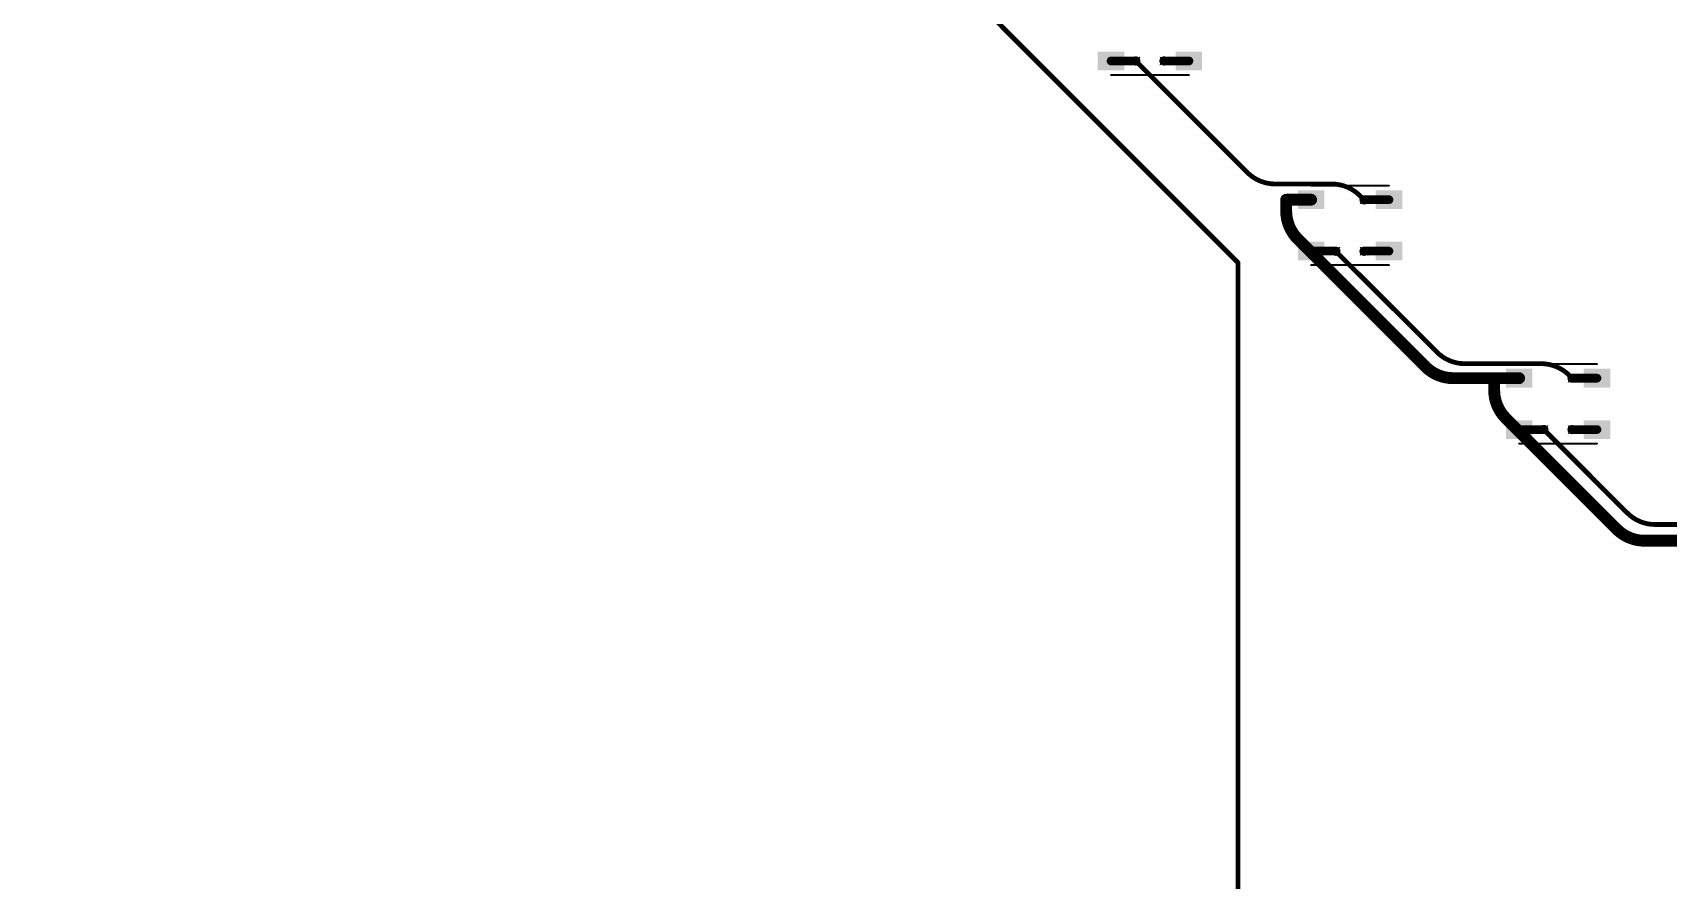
# Model space of a CAD drawing. Header units: inches. Extents: x -11 to 1110, y -7 to 455.
# Drawn here: x 110 to 215.1, y 110.6 to 165 of the extents above; entities that cross this region are included whole.
import ezdxf

# ---------------------------------------------------------------- set-up
doc = ezdxf.new("R2010")
doc.units = ezdxf.units.IN
for name, color, linetype in [('Bottom Layer', 5, 'Continuous'), ('Drill Drawing', 1, 'Continuous'), ('Top Layer', 1, 'Continuous'), ('Top Overlay', 2, 'Continuous'), ('Top Paste', 8, 'Continuous'), ('Top Solder', 216, 'Continuous'), ('Via Holes', 16, 'Continuous')]:
    doc.layers.add(name, color=color, linetype=linetype)

# ---------------------------------------------------------------- blocks, each defined once
blk = doc.blocks.new('WS2812B_B_W_126')
at = {"layer": 'Top Layer'}
for points in [[(-3.25, 2.15), (-1.75, 2.15), (-1.75, 1.15), (-3.25, 1.15)], [(3.25, 1.15), (1.75, 1.15), (1.75, 2.15), (3.25, 2.15)], [(-3.25, -1.15), (-1.75, -1.15), (-1.75, -2.15), (-3.25, -2.15)], [(1.75, -1.15), (3.25, -1.15), (3.25, -2.15), (1.75, -2.15)]]:
    blk.add_hatch(color=1, dxfattribs=at).paths.add_polyline_path(points)
at = {"layer": 'Top Paste'}
for points in [[(-3.25, 2.15), (-1.75, 2.15), (-1.75, 1.15), (-3.25, 1.15)], [(3.25, 1.15), (1.75, 1.15), (1.75, 2.15), (3.25, 2.15)], [(-3.25, -1.15), (-1.75, -1.15), (-1.75, -2.15), (-3.25, -2.15)], [(1.75, -1.15), (3.25, -1.15), (3.25, -2.15), (1.75, -2.15)]]:
    blk.add_hatch(color=8, dxfattribs=at).paths.add_polyline_path(points)
at = {"layer": 'Top Solder'}
for points in [[(-3.35, 2.25), (-1.65, 2.25), (-1.65, 1.05), (-3.35, 1.05)], [(3.35, 1.05), (1.65, 1.05), (1.65, 2.25), (3.35, 2.25)], [(-3.35, -1.05), (-1.65, -1.05), (-1.65, -2.25), (-3.35, -2.25)], [(1.65, -1.05), (3.35, -1.05), (3.35, -2.25), (1.65, -2.25)]]:
    blk.add_hatch(color=216, dxfattribs=at).paths.add_polyline_path(points)
at = {"layer": 'Top Overlay'}
for points in [[(-2.5, 2.55, 0.127, 0.127, 0), (2.5, 2.55, 0.127, 0.127, 0)], [(-3.56, 1.8, 0.254, 0.254, 0), (-3.43, 1.68, 0.254, 0.254, 0)], [(-3.56, 1.55, 0.254, 0.254, 0), (-3.56, 1.8, 0.254, 0.254, 0)], [(-3.56, 1.55, 0.254, 0.254, 0), (-3.43, 1.68, 0.254, 0.254, 0)], [(-2.5, -2.55, 0.127, 0.127, 0), (2.5, -2.55, 0.127, 0.127, 0)]]:
    blk.add_lwpolyline(points, format="xyseb", dxfattribs=at)
for points in [[(-2.53, 2.55, 0.0635, 0.0635, 1), (-2.47, 2.55, 0.0635, 0.0635, 1)], [(2.47, 2.55, 0.0635, 0.0635, 1), (2.53, 2.55, 0.0635, 0.0635, 1)], [(-3.62, 1.8, 0.127, 0.127, 1), (-3.49, 1.8, 0.127, 0.127, 1)], [(-3.62, 1.8, 0.127, 0.127, 1), (-3.49, 1.8, 0.127, 0.127, 1)], [(-3.62, 1.55, 0.127, 0.127, 1), (-3.49, 1.55, 0.127, 0.127, 1)], [(-3.62, 1.55, 0.127, 0.127, 1), (-3.49, 1.55, 0.127, 0.127, 1)], [(-3.49, 1.68, 0.127, 0.127, 1), (-3.37, 1.68, 0.127, 0.127, 1)], [(-3.49, 1.68, 0.127, 0.127, 1), (-3.37, 1.68, 0.127, 0.127, 1)], [(-2.53, -2.55, 0.0635, 0.0635, 1), (-2.47, -2.55, 0.0635, 0.0635, 1)], [(2.47, -2.55, 0.0635, 0.0635, 1), (2.53, -2.55, 0.0635, 0.0635, 1)]]:
    blk.add_lwpolyline(points, format="xyseb", close=True, dxfattribs=at)
blk = doc.blocks.new('WS2812B_B_W_135')
at = {"layer": 'Top Layer'}
for points in [[(-3.25, 2.15), (-1.75, 2.15), (-1.75, 1.15), (-3.25, 1.15)], [(3.25, 1.15), (1.75, 1.15), (1.75, 2.15), (3.25, 2.15)], [(-3.25, -1.15), (-1.75, -1.15), (-1.75, -2.15), (-3.25, -2.15)], [(1.75, -1.15), (3.25, -1.15), (3.25, -2.15), (1.75, -2.15)]]:
    blk.add_hatch(color=1, dxfattribs=at).paths.add_polyline_path(points)
at = {"layer": 'Top Paste'}
for points in [[(-3.25, 2.15), (-1.75, 2.15), (-1.75, 1.15), (-3.25, 1.15)], [(3.25, 1.15), (1.75, 1.15), (1.75, 2.15), (3.25, 2.15)], [(-3.25, -1.15), (-1.75, -1.15), (-1.75, -2.15), (-3.25, -2.15)], [(1.75, -1.15), (3.25, -1.15), (3.25, -2.15), (1.75, -2.15)]]:
    blk.add_hatch(color=8, dxfattribs=at).paths.add_polyline_path(points)
at = {"layer": 'Top Solder'}
for points in [[(-3.35, 2.25), (-1.65, 2.25), (-1.65, 1.05), (-3.35, 1.05)], [(3.35, 1.05), (1.65, 1.05), (1.65, 2.25), (3.35, 2.25)], [(-3.35, -1.05), (-1.65, -1.05), (-1.65, -2.25), (-3.35, -2.25)], [(1.65, -1.05), (3.35, -1.05), (3.35, -2.25), (1.65, -2.25)]]:
    blk.add_hatch(color=216, dxfattribs=at).paths.add_polyline_path(points)
at = {"layer": 'Top Overlay'}
for points in [[(-2.5, 2.55, 0.127, 0.127, 0), (2.5, 2.55, 0.127, 0.127, 0)], [(-3.56, 1.8, 0.254, 0.254, 0), (-3.43, 1.68, 0.254, 0.254, 0)], [(-3.56, 1.55, 0.254, 0.254, 0), (-3.56, 1.8, 0.254, 0.254, 0)], [(-3.56, 1.55, 0.254, 0.254, 0), (-3.43, 1.68, 0.254, 0.254, 0)], [(-2.5, -2.55, 0.127, 0.127, 0), (2.5, -2.55, 0.127, 0.127, 0)]]:
    blk.add_lwpolyline(points, format="xyseb", dxfattribs=at)
for points in [[(-2.53, 2.55, 0.0635, 0.0635, 1), (-2.47, 2.55, 0.0635, 0.0635, 1)], [(2.47, 2.55, 0.0635, 0.0635, 1), (2.53, 2.55, 0.0635, 0.0635, 1)], [(-3.62, 1.8, 0.127, 0.127, 1), (-3.49, 1.8, 0.127, 0.127, 1)], [(-3.62, 1.8, 0.127, 0.127, 1), (-3.49, 1.8, 0.127, 0.127, 1)], [(-3.62, 1.55, 0.127, 0.127, 1), (-3.49, 1.55, 0.127, 0.127, 1)], [(-3.62, 1.55, 0.127, 0.127, 1), (-3.49, 1.55, 0.127, 0.127, 1)], [(-3.49, 1.68, 0.127, 0.127, 1), (-3.37, 1.68, 0.127, 0.127, 1)], [(-3.49, 1.68, 0.127, 0.127, 1), (-3.37, 1.68, 0.127, 0.127, 1)], [(-2.53, -2.55, 0.0635, 0.0635, 1), (-2.47, -2.55, 0.0635, 0.0635, 1)], [(2.47, -2.55, 0.0635, 0.0635, 1), (2.53, -2.55, 0.0635, 0.0635, 1)]]:
    blk.add_lwpolyline(points, format="xyseb", close=True, dxfattribs=at)
blk = doc.blocks.new('WS2812B_B_W_144')
at = {"layer": 'Top Layer'}
for points in [[(-3.25, 2.15), (-1.75, 2.15), (-1.75, 1.15), (-3.25, 1.15)], [(3.25, 1.15), (1.75, 1.15), (1.75, 2.15), (3.25, 2.15)], [(-3.25, -1.15), (-1.75, -1.15), (-1.75, -2.15), (-3.25, -2.15)], [(1.75, -1.15), (3.25, -1.15), (3.25, -2.15), (1.75, -2.15)]]:
    blk.add_hatch(color=1, dxfattribs=at).paths.add_polyline_path(points)
at = {"layer": 'Top Paste'}
for points in [[(-3.25, 2.15), (-1.75, 2.15), (-1.75, 1.15), (-3.25, 1.15)], [(3.25, 1.15), (1.75, 1.15), (1.75, 2.15), (3.25, 2.15)], [(-3.25, -1.15), (-1.75, -1.15), (-1.75, -2.15), (-3.25, -2.15)], [(1.75, -1.15), (3.25, -1.15), (3.25, -2.15), (1.75, -2.15)]]:
    blk.add_hatch(color=8, dxfattribs=at).paths.add_polyline_path(points)
at = {"layer": 'Top Solder'}
for points in [[(-3.35, 2.25), (-1.65, 2.25), (-1.65, 1.05), (-3.35, 1.05)], [(3.35, 1.05), (1.65, 1.05), (1.65, 2.25), (3.35, 2.25)], [(-3.35, -1.05), (-1.65, -1.05), (-1.65, -2.25), (-3.35, -2.25)], [(1.65, -1.05), (3.35, -1.05), (3.35, -2.25), (1.65, -2.25)]]:
    blk.add_hatch(color=216, dxfattribs=at).paths.add_polyline_path(points)
at = {"layer": 'Top Overlay'}
for points in [[(-2.5, 2.55, 0.127, 0.127, 0), (2.5, 2.55, 0.127, 0.127, 0)], [(-3.56, 1.8, 0.254, 0.254, 0), (-3.43, 1.68, 0.254, 0.254, 0)], [(-3.56, 1.55, 0.254, 0.254, 0), (-3.56, 1.8, 0.254, 0.254, 0)], [(-3.56, 1.55, 0.254, 0.254, 0), (-3.43, 1.68, 0.254, 0.254, 0)], [(-2.5, -2.55, 0.127, 0.127, 0), (2.5, -2.55, 0.127, 0.127, 0)]]:
    blk.add_lwpolyline(points, format="xyseb", dxfattribs=at)
for points in [[(-2.53, 2.55, 0.0635, 0.0635, 1), (-2.47, 2.55, 0.0635, 0.0635, 1)], [(2.47, 2.55, 0.0635, 0.0635, 1), (2.53, 2.55, 0.0635, 0.0635, 1)], [(-3.62, 1.8, 0.127, 0.127, 1), (-3.49, 1.8, 0.127, 0.127, 1)], [(-3.62, 1.8, 0.127, 0.127, 1), (-3.49, 1.8, 0.127, 0.127, 1)], [(-3.62, 1.55, 0.127, 0.127, 1), (-3.49, 1.55, 0.127, 0.127, 1)], [(-3.62, 1.55, 0.127, 0.127, 1), (-3.49, 1.55, 0.127, 0.127, 1)], [(-3.49, 1.68, 0.127, 0.127, 1), (-3.37, 1.68, 0.127, 0.127, 1)], [(-3.49, 1.68, 0.127, 0.127, 1), (-3.37, 1.68, 0.127, 0.127, 1)], [(-2.53, -2.55, 0.0635, 0.0635, 1), (-2.47, -2.55, 0.0635, 0.0635, 1)], [(2.47, -2.55, 0.0635, 0.0635, 1), (2.53, -2.55, 0.0635, 0.0635, 1)]]:
    blk.add_lwpolyline(points, format="xyseb", close=True, dxfattribs=at)

msp = doc.modelspace()

# ---------------------------------------------------------------- hatches: boundary and pattern name
at = {"layer": 'Bottom Layer'}
h = msp.add_hatch(color=5, dxfattribs=at)
edge = h.paths.add_edge_path()
edge.add_arc((180.86, 163.2), 0.3, 0, 360)
h = msp.add_hatch(color=5, dxfattribs=at)
edge = h.paths.add_edge_path()
edge.add_arc((182.67, 163.2), 0.3, 0, 360)
h = msp.add_hatch(color=5, dxfattribs=at)
edge = h.paths.add_edge_path()
edge.add_arc((190.52, 154.28), 0.3, 0, 360)
h = msp.add_hatch(color=5, dxfattribs=at)
edge = h.paths.add_edge_path()
edge.add_arc((195.52, 154.28), 0.3, 0, 360)
h = msp.add_hatch(color=5, dxfattribs=at)
edge = h.paths.add_edge_path()
edge.add_arc((193.71, 150.98), 0.3, 0, 360)
h = msp.add_hatch(color=5, dxfattribs=at)
edge = h.paths.add_edge_path()
edge.add_arc((195.52, 150.98), 0.3, 0, 360)
h = msp.add_hatch(color=5, dxfattribs=at)
edge = h.paths.add_edge_path()
edge.add_arc((203.88, 142.83), 0.3, 0, 360)
h = msp.add_hatch(color=5, dxfattribs=at)
edge = h.paths.add_edge_path()
edge.add_arc((208.88, 142.83), 0.3, 0, 360)
h = msp.add_hatch(color=5, dxfattribs=at)
edge = h.paths.add_edge_path()
edge.add_arc((207.07, 139.53), 0.3, 0, 360)
h = msp.add_hatch(color=5, dxfattribs=at)
edge = h.paths.add_edge_path()
edge.add_arc((208.88, 139.53), 0.3, 0, 360)
at = {"layer": 'Top Layer'}
h = msp.add_hatch(color=1, dxfattribs=at)
edge = h.paths.add_edge_path()
edge.add_arc((180.86, 163.2), 0.3, 0, 360)
h = msp.add_hatch(color=1, dxfattribs=at)
edge = h.paths.add_edge_path()
edge.add_arc((182.67, 163.2), 0.3, 0, 360)
h = msp.add_hatch(color=1, dxfattribs=at)
edge = h.paths.add_edge_path()
edge.add_arc((190.52, 154.28), 0.3, 0, 360)
h = msp.add_hatch(color=1, dxfattribs=at)
edge = h.paths.add_edge_path()
edge.add_arc((195.52, 154.28), 0.3, 0, 360)
h = msp.add_hatch(color=1, dxfattribs=at)
edge = h.paths.add_edge_path()
edge.add_arc((193.71, 150.98), 0.3, 0, 360)
h = msp.add_hatch(color=1, dxfattribs=at)
edge = h.paths.add_edge_path()
edge.add_arc((195.52, 150.98), 0.3, 0, 360)
h = msp.add_hatch(color=1, dxfattribs=at)
edge = h.paths.add_edge_path()
edge.add_arc((203.88, 142.83), 0.3, 0, 360)
h = msp.add_hatch(color=1, dxfattribs=at)
edge = h.paths.add_edge_path()
edge.add_arc((208.88, 142.83), 0.3, 0, 360)
h = msp.add_hatch(color=1, dxfattribs=at)
edge = h.paths.add_edge_path()
edge.add_arc((207.07, 139.53), 0.3, 0, 360)
h = msp.add_hatch(color=1, dxfattribs=at)
edge = h.paths.add_edge_path()
edge.add_arc((208.88, 139.53), 0.3, 0, 360)
at = {"layer": 'Via Holes'}
h = msp.add_hatch(color=7, dxfattribs=at)
edge = h.paths.add_edge_path()
edge.add_arc((180.86, 163.2), 0.15, 0, 360)
h = msp.add_hatch(color=7, dxfattribs=at)
edge = h.paths.add_edge_path()
edge.add_arc((182.67, 163.2), 0.15, 0, 360)
h = msp.add_hatch(color=7, dxfattribs=at)
edge = h.paths.add_edge_path()
edge.add_arc((190.52, 154.28), 0.15, 0, 360)
h = msp.add_hatch(color=7, dxfattribs=at)
edge = h.paths.add_edge_path()
edge.add_arc((195.52, 154.28), 0.15, 0, 360)
h = msp.add_hatch(color=7, dxfattribs=at)
edge = h.paths.add_edge_path()
edge.add_arc((193.71, 150.98), 0.15, 0, 360)
h = msp.add_hatch(color=7, dxfattribs=at)
edge = h.paths.add_edge_path()
edge.add_arc((195.52, 150.98), 0.15, 0, 360)
h = msp.add_hatch(color=7, dxfattribs=at)
edge = h.paths.add_edge_path()
edge.add_arc((203.88, 142.83), 0.15, 0, 360)
h = msp.add_hatch(color=7, dxfattribs=at)
edge = h.paths.add_edge_path()
edge.add_arc((208.88, 142.83), 0.15, 0, 360)
h = msp.add_hatch(color=7, dxfattribs=at)
edge = h.paths.add_edge_path()
edge.add_arc((207.07, 139.53), 0.15, 0, 360)
h = msp.add_hatch(color=7, dxfattribs=at)
edge = h.paths.add_edge_path()
edge.add_arc((208.88, 139.53), 0.15, 0, 360)

# ---------------------------------------------------------------- linework, layer by layer
at = {"layer": 'Bottom Layer'}
for points in [[(110.16, 227.51, 0.305, 0.305, 0), (187.43, 150.24, 0.305, 0.305, 0)], [(180.86, 163.2, 0.305, 0.305, 0), (188.02, 156.04, 0.305, 0.305, 0)], [(189.82, 155.3, 0.305, 0.305, -0.198912), (188.02, 156.04, 0.305, 0.305, 0)], [(189.82, 155.3, 0.305, 0.305, 0), (193.46, 155.3, 0.305, 0.305, 0)], [(190.52, 153.56, 0.762, 0.762, 0), (190.52, 154.28, 0.762, 0.762, 0)], [(193.46, 155.3, 0.305, 0.305, -0.198912), (195.25, 154.55, 0.305, 0.305, 0)], [(195.25, 154.55, 0.305, 0.305, 0), (195.52, 154.28, 0.305, 0.305, 0)], [(191.27, 151.76, 0.762, 0.762, -0.198912), (190.52, 153.56, 0.762, 0.762, 0)], [(191.27, 151.76, 0.762, 0.762, 0), (199.46, 143.57, 0.762, 0.762, 0)], [(187.43, 50.57, 0.305, 0.305, 0), (187.43, 150.24, 0.305, 0.305, 0)], [(193.71, 150.98, 0.305, 0.305, 0), (200.19, 144.51, 0.305, 0.305, 0)], [(201.25, 142.83, 0.762, 0.762, -0.198912), (199.46, 143.57, 0.762, 0.762, 0)], [(201.98, 143.76, 0.305, 0.305, -0.198912), (200.19, 144.51, 0.305, 0.305, 0)], [(201.25, 142.83, 0.762, 0.762, 0), (203.88, 142.83, 0.762, 0.762, 0)], [(201.98, 143.76, 0.305, 0.305, 0), (206.89, 143.76, 0.305, 0.305, 0)], [(203.88, 142.05, 0.762, 0.762, 0), (203.88, 142.83, 0.762, 0.762, 0)], [(206.89, 143.76, 0.305, 0.305, -0.198912), (208.69, 143.02, 0.305, 0.305, 0)], [(208.69, 143.02, 0.305, 0.305, 0), (208.88, 142.83, 0.305, 0.305, 0)], [(204.63, 140.25, 0.762, 0.762, -0.198912), (203.88, 142.05, 0.762, 0.762, 0)], [(204.63, 140.25, 0.762, 0.762, 0), (211.75, 133.13, 0.762, 0.762, 0)], [(207.07, 139.53, 0.305, 0.305, 0), (212.43, 134.17, 0.305, 0.305, 0)], [(213.55, 132.39, 0.762, 0.762, -0.198912), (211.75, 133.13, 0.762, 0.762, 0)], [(214.23, 133.43, 0.305, 0.305, -0.198912), (212.43, 134.17, 0.305, 0.305, 0)], [(214.23, 133.43, 0.305, 0.305, 0), (220.96, 133.43, 0.305, 0.305, 0)], [(213.55, 132.39, 0.762, 0.762, 0), (218.06, 132.39, 0.762, 0.762, 0)]]:
    msp.add_lwpolyline(points, format="xyseb", dxfattribs=at)
for points in [[(180.78, 163.2, 0.152, 0.152, 1), (180.94, 163.2, 0.152, 0.152, 1)], [(187.94, 156.04, 0.152, 0.152, 1), (188.1, 156.04, 0.152, 0.152, 1)], [(187.94, 156.04, 0.152, 0.152, 1), (188.1, 156.04, 0.152, 0.152, 1)], [(189.74, 155.3, 0.152, 0.152, 1), (189.89, 155.3, 0.152, 0.152, 1)], [(189.74, 155.3, 0.152, 0.152, 1), (189.89, 155.3, 0.152, 0.152, 1)], [(190.33, 154.28, 0.381, 0.381, 1), (190.71, 154.28, 0.381, 0.381, 1)], [(193.38, 155.3, 0.152, 0.152, 1), (193.53, 155.3, 0.152, 0.152, 1)], [(193.38, 155.3, 0.152, 0.152, 1), (193.53, 155.3, 0.152, 0.152, 1)], [(195.18, 154.55, 0.152, 0.152, 1), (195.33, 154.55, 0.152, 0.152, 1)], [(195.18, 154.55, 0.152, 0.152, 1), (195.33, 154.55, 0.152, 0.152, 1)], [(195.45, 154.28, 0.152, 0.152, 1), (195.6, 154.28, 0.152, 0.152, 1)], [(190.33, 153.56, 0.381, 0.381, 1), (190.71, 153.56, 0.381, 0.381, 1)], [(190.33, 153.56, 0.381, 0.381, 1), (190.71, 153.56, 0.381, 0.381, 1)], [(191.08, 151.76, 0.381, 0.381, 1), (191.46, 151.76, 0.381, 0.381, 1)], [(191.08, 151.76, 0.381, 0.381, 1), (191.46, 151.76, 0.381, 0.381, 1)], [(187.35, 150.24, 0.152, 0.152, 1), (187.5, 150.24, 0.152, 0.152, 1)], [(187.35, 150.24, 0.152, 0.152, 1), (187.5, 150.24, 0.152, 0.152, 1)], [(193.64, 150.98, 0.152, 0.152, 1), (193.79, 150.98, 0.152, 0.152, 1)], [(199.27, 143.57, 0.381, 0.381, 1), (199.65, 143.57, 0.381, 0.381, 1)], [(199.27, 143.57, 0.381, 0.381, 1), (199.65, 143.57, 0.381, 0.381, 1)], [(200.11, 144.51, 0.152, 0.152, 1), (200.26, 144.51, 0.152, 0.152, 1)], [(200.11, 144.51, 0.152, 0.152, 1), (200.26, 144.51, 0.152, 0.152, 1)], [(201.06, 142.83, 0.381, 0.381, 1), (201.44, 142.83, 0.381, 0.381, 1)], [(201.06, 142.83, 0.381, 0.381, 1), (201.44, 142.83, 0.381, 0.381, 1)], [(201.91, 143.76, 0.152, 0.152, 1), (202.06, 143.76, 0.152, 0.152, 1)], [(201.91, 143.76, 0.152, 0.152, 1), (202.06, 143.76, 0.152, 0.152, 1)], [(203.69, 142.83, 0.381, 0.381, 1), (204.07, 142.83, 0.381, 0.381, 1)], [(203.69, 142.83, 0.381, 0.381, 1), (204.07, 142.83, 0.381, 0.381, 1)], [(206.82, 143.76, 0.152, 0.152, 1), (206.97, 143.76, 0.152, 0.152, 1)], [(206.82, 143.76, 0.152, 0.152, 1), (206.97, 143.76, 0.152, 0.152, 1)], [(208.61, 143.02, 0.152, 0.152, 1), (208.77, 143.02, 0.152, 0.152, 1)], [(208.61, 143.02, 0.152, 0.152, 1), (208.77, 143.02, 0.152, 0.152, 1)], [(208.81, 142.83, 0.152, 0.152, 1), (208.96, 142.83, 0.152, 0.152, 1)], [(203.69, 142.05, 0.381, 0.381, 1), (204.07, 142.05, 0.381, 0.381, 1)], [(203.69, 142.05, 0.381, 0.381, 1), (204.07, 142.05, 0.381, 0.381, 1)], [(204.44, 140.25, 0.381, 0.381, 1), (204.82, 140.25, 0.381, 0.381, 1)], [(204.44, 140.25, 0.381, 0.381, 1), (204.82, 140.25, 0.381, 0.381, 1)], [(207, 139.53, 0.152, 0.152, 1), (207.15, 139.53, 0.152, 0.152, 1)], [(211.56, 133.13, 0.381, 0.381, 1), (211.94, 133.13, 0.381, 0.381, 1)], [(211.56, 133.13, 0.381, 0.381, 1), (211.94, 133.13, 0.381, 0.381, 1)], [(212.35, 134.17, 0.152, 0.152, 1), (212.51, 134.17, 0.152, 0.152, 1)], [(212.35, 134.17, 0.152, 0.152, 1), (212.51, 134.17, 0.152, 0.152, 1)], [(214.15, 133.43, 0.152, 0.152, 1), (214.3, 133.43, 0.152, 0.152, 1)], [(214.15, 133.43, 0.152, 0.152, 1), (214.3, 133.43, 0.152, 0.152, 1)], [(213.36, 132.39, 0.381, 0.381, 1), (213.74, 132.39, 0.381, 0.381, 1)], [(213.36, 132.39, 0.381, 0.381, 1), (213.74, 132.39, 0.381, 0.381, 1)]]:
    msp.add_lwpolyline(points, format="xyseb", close=True, dxfattribs=at)
at = {"layer": 'Drill Drawing'}
for points in [[(180.61, 163.45, 0.0508, 0.0508, 0), (180.86, 163.33, 0.0508, 0.0508, 0)], [(180.61, 163.45, 0.0508, 0.0508, 0), (180.73, 163.2, 0.0508, 0.0508, 0)], [(180.61, 162.95, 0.0508, 0.0508, 0), (180.73, 163.2, 0.0508, 0.0508, 0)], [(180.61, 162.95, 0.0508, 0.0508, 0), (180.86, 163.07, 0.0508, 0.0508, 0)], [(180.86, 163.33, 0.0508, 0.0508, 0), (181.12, 163.45, 0.0508, 0.0508, 0)], [(180.86, 163.07, 0.0508, 0.0508, 0), (181.12, 162.95, 0.0508, 0.0508, 0)], [(180.99, 163.2, 0.0508, 0.0508, 0), (181.12, 163.45, 0.0508, 0.0508, 0)], [(180.99, 163.2, 0.0508, 0.0508, 0), (181.12, 162.95, 0.0508, 0.0508, 0)], [(182.42, 163.45, 0.0508, 0.0508, 0), (182.67, 163.33, 0.0508, 0.0508, 0)], [(182.42, 163.45, 0.0508, 0.0508, 0), (182.54, 163.2, 0.0508, 0.0508, 0)], [(182.42, 162.95, 0.0508, 0.0508, 0), (182.54, 163.2, 0.0508, 0.0508, 0)], [(182.42, 162.95, 0.0508, 0.0508, 0), (182.67, 163.07, 0.0508, 0.0508, 0)], [(182.67, 163.33, 0.0508, 0.0508, 0), (182.92, 163.45, 0.0508, 0.0508, 0)], [(182.67, 163.07, 0.0508, 0.0508, 0), (182.92, 162.95, 0.0508, 0.0508, 0)], [(182.8, 163.2, 0.0508, 0.0508, 0), (182.92, 163.45, 0.0508, 0.0508, 0)], [(182.8, 163.2, 0.0508, 0.0508, 0), (182.92, 162.95, 0.0508, 0.0508, 0)], [(190.27, 154.54, 0.0508, 0.0508, 0), (190.52, 154.41, 0.0508, 0.0508, 0)], [(190.27, 154.54, 0.0508, 0.0508, 0), (190.4, 154.28, 0.0508, 0.0508, 0)], [(190.52, 154.41, 0.0508, 0.0508, 0), (190.78, 154.54, 0.0508, 0.0508, 0)], [(190.65, 154.28, 0.0508, 0.0508, 0), (190.78, 154.54, 0.0508, 0.0508, 0)], [(195.27, 154.54, 0.0508, 0.0508, 0), (195.52, 154.41, 0.0508, 0.0508, 0)], [(195.27, 154.54, 0.0508, 0.0508, 0), (195.4, 154.28, 0.0508, 0.0508, 0)], [(195.52, 154.41, 0.0508, 0.0508, 0), (195.78, 154.54, 0.0508, 0.0508, 0)], [(195.65, 154.28, 0.0508, 0.0508, 0), (195.78, 154.54, 0.0508, 0.0508, 0)], [(190.27, 154.03, 0.0508, 0.0508, 0), (190.4, 154.28, 0.0508, 0.0508, 0)], [(190.27, 154.03, 0.0508, 0.0508, 0), (190.52, 154.15, 0.0508, 0.0508, 0)], [(190.52, 154.15, 0.0508, 0.0508, 0), (190.78, 154.03, 0.0508, 0.0508, 0)], [(190.65, 154.28, 0.0508, 0.0508, 0), (190.78, 154.03, 0.0508, 0.0508, 0)], [(195.27, 154.03, 0.0508, 0.0508, 0), (195.4, 154.28, 0.0508, 0.0508, 0)], [(195.27, 154.03, 0.0508, 0.0508, 0), (195.52, 154.15, 0.0508, 0.0508, 0)], [(195.52, 154.15, 0.0508, 0.0508, 0), (195.78, 154.03, 0.0508, 0.0508, 0)], [(195.65, 154.28, 0.0508, 0.0508, 0), (195.78, 154.03, 0.0508, 0.0508, 0)], [(193.46, 151.24, 0.0508, 0.0508, 0), (193.71, 151.11, 0.0508, 0.0508, 0)], [(193.46, 151.24, 0.0508, 0.0508, 0), (193.59, 150.98, 0.0508, 0.0508, 0)], [(193.46, 150.73, 0.0508, 0.0508, 0), (193.59, 150.98, 0.0508, 0.0508, 0)], [(193.46, 150.73, 0.0508, 0.0508, 0), (193.71, 150.85, 0.0508, 0.0508, 0)], [(193.71, 151.11, 0.0508, 0.0508, 0), (193.97, 151.24, 0.0508, 0.0508, 0)], [(193.71, 150.85, 0.0508, 0.0508, 0), (193.97, 150.73, 0.0508, 0.0508, 0)], [(193.84, 150.98, 0.0508, 0.0508, 0), (193.97, 151.24, 0.0508, 0.0508, 0)], [(193.84, 150.98, 0.0508, 0.0508, 0), (193.97, 150.73, 0.0508, 0.0508, 0)], [(195.27, 151.24, 0.0508, 0.0508, 0), (195.52, 151.11, 0.0508, 0.0508, 0)], [(195.27, 151.24, 0.0508, 0.0508, 0), (195.4, 150.98, 0.0508, 0.0508, 0)], [(195.27, 150.73, 0.0508, 0.0508, 0), (195.4, 150.98, 0.0508, 0.0508, 0)], [(195.27, 150.73, 0.0508, 0.0508, 0), (195.52, 150.85, 0.0508, 0.0508, 0)], [(195.52, 151.11, 0.0508, 0.0508, 0), (195.78, 151.24, 0.0508, 0.0508, 0)], [(195.52, 150.85, 0.0508, 0.0508, 0), (195.78, 150.73, 0.0508, 0.0508, 0)], [(195.65, 150.98, 0.0508, 0.0508, 0), (195.78, 151.24, 0.0508, 0.0508, 0)], [(195.65, 150.98, 0.0508, 0.0508, 0), (195.78, 150.73, 0.0508, 0.0508, 0)], [(203.63, 143.08, 0.0508, 0.0508, 0), (203.88, 142.95, 0.0508, 0.0508, 0)], [(203.63, 143.08, 0.0508, 0.0508, 0), (203.76, 142.83, 0.0508, 0.0508, 0)], [(203.88, 142.95, 0.0508, 0.0508, 0), (204.14, 143.08, 0.0508, 0.0508, 0)], [(204.01, 142.83, 0.0508, 0.0508, 0), (204.14, 143.08, 0.0508, 0.0508, 0)], [(208.63, 143.08, 0.0508, 0.0508, 0), (208.88, 142.95, 0.0508, 0.0508, 0)], [(208.63, 143.08, 0.0508, 0.0508, 0), (208.76, 142.83, 0.0508, 0.0508, 0)], [(208.88, 142.95, 0.0508, 0.0508, 0), (209.14, 143.08, 0.0508, 0.0508, 0)], [(209.01, 142.83, 0.0508, 0.0508, 0), (209.14, 143.08, 0.0508, 0.0508, 0)], [(203.63, 142.57, 0.0508, 0.0508, 0), (203.76, 142.83, 0.0508, 0.0508, 0)], [(203.63, 142.57, 0.0508, 0.0508, 0), (203.88, 142.7, 0.0508, 0.0508, 0)], [(203.88, 142.7, 0.0508, 0.0508, 0), (204.14, 142.57, 0.0508, 0.0508, 0)], [(204.01, 142.83, 0.0508, 0.0508, 0), (204.14, 142.57, 0.0508, 0.0508, 0)], [(208.63, 142.57, 0.0508, 0.0508, 0), (208.76, 142.83, 0.0508, 0.0508, 0)], [(208.63, 142.57, 0.0508, 0.0508, 0), (208.88, 142.7, 0.0508, 0.0508, 0)], [(208.88, 142.7, 0.0508, 0.0508, 0), (209.14, 142.57, 0.0508, 0.0508, 0)], [(209.01, 142.83, 0.0508, 0.0508, 0), (209.14, 142.57, 0.0508, 0.0508, 0)], [(206.82, 139.78, 0.0508, 0.0508, 0), (207.07, 139.65, 0.0508, 0.0508, 0)], [(206.82, 139.78, 0.0508, 0.0508, 0), (206.95, 139.53, 0.0508, 0.0508, 0)], [(207.07, 139.65, 0.0508, 0.0508, 0), (207.33, 139.78, 0.0508, 0.0508, 0)], [(207.2, 139.53, 0.0508, 0.0508, 0), (207.33, 139.78, 0.0508, 0.0508, 0)], [(208.63, 139.78, 0.0508, 0.0508, 0), (208.88, 139.65, 0.0508, 0.0508, 0)], [(208.63, 139.78, 0.0508, 0.0508, 0), (208.76, 139.53, 0.0508, 0.0508, 0)], [(208.88, 139.65, 0.0508, 0.0508, 0), (209.14, 139.78, 0.0508, 0.0508, 0)], [(209.01, 139.53, 0.0508, 0.0508, 0), (209.14, 139.78, 0.0508, 0.0508, 0)], [(206.82, 139.27, 0.0508, 0.0508, 0), (206.95, 139.53, 0.0508, 0.0508, 0)], [(206.82, 139.27, 0.0508, 0.0508, 0), (207.07, 139.4, 0.0508, 0.0508, 0)], [(207.07, 139.4, 0.0508, 0.0508, 0), (207.33, 139.27, 0.0508, 0.0508, 0)], [(207.2, 139.53, 0.0508, 0.0508, 0), (207.33, 139.27, 0.0508, 0.0508, 0)], [(208.63, 139.27, 0.0508, 0.0508, 0), (208.76, 139.53, 0.0508, 0.0508, 0)], [(208.63, 139.27, 0.0508, 0.0508, 0), (208.88, 139.4, 0.0508, 0.0508, 0)], [(208.88, 139.4, 0.0508, 0.0508, 0), (209.14, 139.27, 0.0508, 0.0508, 0)], [(209.01, 139.53, 0.0508, 0.0508, 0), (209.14, 139.27, 0.0508, 0.0508, 0)]]:
    msp.add_lwpolyline(points, format="xyseb", dxfattribs=at)
for points in [[(180.59, 163.45, 0.0254, 0.0254, 1), (180.62, 163.45, 0.0254, 0.0254, 1)], [(180.59, 163.45, 0.0254, 0.0254, 1), (180.62, 163.45, 0.0254, 0.0254, 1)], [(180.59, 162.95, 0.0254, 0.0254, 1), (180.62, 162.95, 0.0254, 0.0254, 1)], [(180.59, 162.95, 0.0254, 0.0254, 1), (180.62, 162.95, 0.0254, 0.0254, 1)], [(180.72, 163.2, 0.0254, 0.0254, 1), (180.75, 163.2, 0.0254, 0.0254, 1)], [(180.72, 163.2, 0.0254, 0.0254, 1), (180.75, 163.2, 0.0254, 0.0254, 1)], [(180.85, 163.33, 0.0254, 0.0254, 1), (180.87, 163.33, 0.0254, 0.0254, 1)], [(180.85, 163.33, 0.0254, 0.0254, 1), (180.87, 163.33, 0.0254, 0.0254, 1)], [(180.85, 163.07, 0.0254, 0.0254, 1), (180.87, 163.07, 0.0254, 0.0254, 1)], [(180.85, 163.07, 0.0254, 0.0254, 1), (180.87, 163.07, 0.0254, 0.0254, 1)], [(180.98, 163.2, 0.0254, 0.0254, 1), (181, 163.2, 0.0254, 0.0254, 1)], [(180.98, 163.2, 0.0254, 0.0254, 1), (181, 163.2, 0.0254, 0.0254, 1)], [(181.1, 163.45, 0.0254, 0.0254, 1), (181.13, 163.45, 0.0254, 0.0254, 1)], [(181.1, 163.45, 0.0254, 0.0254, 1), (181.13, 163.45, 0.0254, 0.0254, 1)], [(181.1, 162.95, 0.0254, 0.0254, 1), (181.13, 162.95, 0.0254, 0.0254, 1)], [(181.1, 162.95, 0.0254, 0.0254, 1), (181.13, 162.95, 0.0254, 0.0254, 1)], [(182.4, 163.45, 0.0254, 0.0254, 1), (182.43, 163.45, 0.0254, 0.0254, 1)], [(182.4, 163.45, 0.0254, 0.0254, 1), (182.43, 163.45, 0.0254, 0.0254, 1)], [(182.4, 162.95, 0.0254, 0.0254, 1), (182.43, 162.95, 0.0254, 0.0254, 1)], [(182.4, 162.95, 0.0254, 0.0254, 1), (182.43, 162.95, 0.0254, 0.0254, 1)], [(182.53, 163.2, 0.0254, 0.0254, 1), (182.56, 163.2, 0.0254, 0.0254, 1)], [(182.53, 163.2, 0.0254, 0.0254, 1), (182.56, 163.2, 0.0254, 0.0254, 1)], [(182.66, 163.33, 0.0254, 0.0254, 1), (182.68, 163.33, 0.0254, 0.0254, 1)], [(182.66, 163.33, 0.0254, 0.0254, 1), (182.68, 163.33, 0.0254, 0.0254, 1)], [(182.66, 163.07, 0.0254, 0.0254, 1), (182.68, 163.07, 0.0254, 0.0254, 1)], [(182.66, 163.07, 0.0254, 0.0254, 1), (182.68, 163.07, 0.0254, 0.0254, 1)], [(182.78, 163.2, 0.0254, 0.0254, 1), (182.81, 163.2, 0.0254, 0.0254, 1)], [(182.78, 163.2, 0.0254, 0.0254, 1), (182.81, 163.2, 0.0254, 0.0254, 1)], [(182.91, 163.45, 0.0254, 0.0254, 1), (182.94, 163.45, 0.0254, 0.0254, 1)], [(182.91, 163.45, 0.0254, 0.0254, 1), (182.94, 163.45, 0.0254, 0.0254, 1)], [(182.91, 162.95, 0.0254, 0.0254, 1), (182.94, 162.95, 0.0254, 0.0254, 1)], [(182.91, 162.95, 0.0254, 0.0254, 1), (182.94, 162.95, 0.0254, 0.0254, 1)], [(190.26, 154.54, 0.0254, 0.0254, 1), (190.28, 154.54, 0.0254, 0.0254, 1)], [(190.26, 154.54, 0.0254, 0.0254, 1), (190.28, 154.54, 0.0254, 0.0254, 1)], [(190.51, 154.41, 0.0254, 0.0254, 1), (190.53, 154.41, 0.0254, 0.0254, 1)], [(190.51, 154.41, 0.0254, 0.0254, 1), (190.53, 154.41, 0.0254, 0.0254, 1)], [(190.76, 154.54, 0.0254, 0.0254, 1), (190.79, 154.54, 0.0254, 0.0254, 1)], [(190.76, 154.54, 0.0254, 0.0254, 1), (190.79, 154.54, 0.0254, 0.0254, 1)], [(195.26, 154.54, 0.0254, 0.0254, 1), (195.28, 154.54, 0.0254, 0.0254, 1)], [(195.26, 154.54, 0.0254, 0.0254, 1), (195.28, 154.54, 0.0254, 0.0254, 1)], [(195.51, 154.41, 0.0254, 0.0254, 1), (195.53, 154.41, 0.0254, 0.0254, 1)], [(195.51, 154.41, 0.0254, 0.0254, 1), (195.53, 154.41, 0.0254, 0.0254, 1)], [(195.76, 154.54, 0.0254, 0.0254, 1), (195.79, 154.54, 0.0254, 0.0254, 1)], [(195.76, 154.54, 0.0254, 0.0254, 1), (195.79, 154.54, 0.0254, 0.0254, 1)], [(190.26, 154.03, 0.0254, 0.0254, 1), (190.28, 154.03, 0.0254, 0.0254, 1)], [(190.26, 154.03, 0.0254, 0.0254, 1), (190.28, 154.03, 0.0254, 0.0254, 1)], [(190.38, 154.28, 0.0254, 0.0254, 1), (190.41, 154.28, 0.0254, 0.0254, 1)], [(190.38, 154.28, 0.0254, 0.0254, 1), (190.41, 154.28, 0.0254, 0.0254, 1)], [(190.51, 154.15, 0.0254, 0.0254, 1), (190.53, 154.15, 0.0254, 0.0254, 1)], [(190.51, 154.15, 0.0254, 0.0254, 1), (190.53, 154.15, 0.0254, 0.0254, 1)], [(190.64, 154.28, 0.0254, 0.0254, 1), (190.66, 154.28, 0.0254, 0.0254, 1)], [(190.64, 154.28, 0.0254, 0.0254, 1), (190.66, 154.28, 0.0254, 0.0254, 1)], [(190.76, 154.03, 0.0254, 0.0254, 1), (190.79, 154.03, 0.0254, 0.0254, 1)], [(190.76, 154.03, 0.0254, 0.0254, 1), (190.79, 154.03, 0.0254, 0.0254, 1)], [(195.26, 154.03, 0.0254, 0.0254, 1), (195.28, 154.03, 0.0254, 0.0254, 1)], [(195.26, 154.03, 0.0254, 0.0254, 1), (195.28, 154.03, 0.0254, 0.0254, 1)], [(195.38, 154.28, 0.0254, 0.0254, 1), (195.41, 154.28, 0.0254, 0.0254, 1)], [(195.38, 154.28, 0.0254, 0.0254, 1), (195.41, 154.28, 0.0254, 0.0254, 1)], [(195.51, 154.15, 0.0254, 0.0254, 1), (195.53, 154.15, 0.0254, 0.0254, 1)], [(195.51, 154.15, 0.0254, 0.0254, 1), (195.53, 154.15, 0.0254, 0.0254, 1)], [(195.64, 154.28, 0.0254, 0.0254, 1), (195.66, 154.28, 0.0254, 0.0254, 1)], [(195.64, 154.28, 0.0254, 0.0254, 1), (195.66, 154.28, 0.0254, 0.0254, 1)], [(195.76, 154.03, 0.0254, 0.0254, 1), (195.79, 154.03, 0.0254, 0.0254, 1)], [(195.76, 154.03, 0.0254, 0.0254, 1), (195.79, 154.03, 0.0254, 0.0254, 1)], [(193.45, 151.24, 0.0254, 0.0254, 1), (193.47, 151.24, 0.0254, 0.0254, 1)], [(193.45, 151.24, 0.0254, 0.0254, 1), (193.47, 151.24, 0.0254, 0.0254, 1)], [(193.45, 150.73, 0.0254, 0.0254, 1), (193.47, 150.73, 0.0254, 0.0254, 1)], [(193.45, 150.73, 0.0254, 0.0254, 1), (193.47, 150.73, 0.0254, 0.0254, 1)], [(193.57, 150.98, 0.0254, 0.0254, 1), (193.6, 150.98, 0.0254, 0.0254, 1)], [(193.57, 150.98, 0.0254, 0.0254, 1), (193.6, 150.98, 0.0254, 0.0254, 1)], [(193.7, 151.11, 0.0254, 0.0254, 1), (193.73, 151.11, 0.0254, 0.0254, 1)], [(193.7, 151.11, 0.0254, 0.0254, 1), (193.73, 151.11, 0.0254, 0.0254, 1)], [(193.7, 150.85, 0.0254, 0.0254, 1), (193.73, 150.85, 0.0254, 0.0254, 1)], [(193.7, 150.85, 0.0254, 0.0254, 1), (193.73, 150.85, 0.0254, 0.0254, 1)], [(193.83, 150.98, 0.0254, 0.0254, 1), (193.85, 150.98, 0.0254, 0.0254, 1)], [(193.83, 150.98, 0.0254, 0.0254, 1), (193.85, 150.98, 0.0254, 0.0254, 1)], [(193.95, 151.24, 0.0254, 0.0254, 1), (193.98, 151.24, 0.0254, 0.0254, 1)], [(193.95, 151.24, 0.0254, 0.0254, 1), (193.98, 151.24, 0.0254, 0.0254, 1)], [(193.95, 150.73, 0.0254, 0.0254, 1), (193.98, 150.73, 0.0254, 0.0254, 1)], [(193.95, 150.73, 0.0254, 0.0254, 1), (193.98, 150.73, 0.0254, 0.0254, 1)], [(195.26, 151.24, 0.0254, 0.0254, 1), (195.28, 151.24, 0.0254, 0.0254, 1)], [(195.26, 151.24, 0.0254, 0.0254, 1), (195.28, 151.24, 0.0254, 0.0254, 1)], [(195.26, 150.73, 0.0254, 0.0254, 1), (195.28, 150.73, 0.0254, 0.0254, 1)], [(195.26, 150.73, 0.0254, 0.0254, 1), (195.28, 150.73, 0.0254, 0.0254, 1)], [(195.38, 150.98, 0.0254, 0.0254, 1), (195.41, 150.98, 0.0254, 0.0254, 1)], [(195.38, 150.98, 0.0254, 0.0254, 1), (195.41, 150.98, 0.0254, 0.0254, 1)], [(195.51, 151.11, 0.0254, 0.0254, 1), (195.53, 151.11, 0.0254, 0.0254, 1)], [(195.51, 151.11, 0.0254, 0.0254, 1), (195.53, 151.11, 0.0254, 0.0254, 1)], [(195.51, 150.85, 0.0254, 0.0254, 1), (195.53, 150.85, 0.0254, 0.0254, 1)], [(195.51, 150.85, 0.0254, 0.0254, 1), (195.53, 150.85, 0.0254, 0.0254, 1)], [(195.64, 150.98, 0.0254, 0.0254, 1), (195.66, 150.98, 0.0254, 0.0254, 1)], [(195.64, 150.98, 0.0254, 0.0254, 1), (195.66, 150.98, 0.0254, 0.0254, 1)], [(195.76, 151.24, 0.0254, 0.0254, 1), (195.79, 151.24, 0.0254, 0.0254, 1)], [(195.76, 151.24, 0.0254, 0.0254, 1), (195.79, 151.24, 0.0254, 0.0254, 1)], [(195.76, 150.73, 0.0254, 0.0254, 1), (195.79, 150.73, 0.0254, 0.0254, 1)], [(195.76, 150.73, 0.0254, 0.0254, 1), (195.79, 150.73, 0.0254, 0.0254, 1)], [(203.62, 143.08, 0.0254, 0.0254, 1), (203.64, 143.08, 0.0254, 0.0254, 1)], [(203.62, 143.08, 0.0254, 0.0254, 1), (203.64, 143.08, 0.0254, 0.0254, 1)], [(203.87, 142.95, 0.0254, 0.0254, 1), (203.9, 142.95, 0.0254, 0.0254, 1)], [(203.87, 142.95, 0.0254, 0.0254, 1), (203.9, 142.95, 0.0254, 0.0254, 1)], [(204.12, 143.08, 0.0254, 0.0254, 1), (204.15, 143.08, 0.0254, 0.0254, 1)], [(204.12, 143.08, 0.0254, 0.0254, 1), (204.15, 143.08, 0.0254, 0.0254, 1)], [(208.62, 143.08, 0.0254, 0.0254, 1), (208.64, 143.08, 0.0254, 0.0254, 1)], [(208.62, 143.08, 0.0254, 0.0254, 1), (208.64, 143.08, 0.0254, 0.0254, 1)], [(208.87, 142.95, 0.0254, 0.0254, 1), (208.9, 142.95, 0.0254, 0.0254, 1)], [(208.87, 142.95, 0.0254, 0.0254, 1), (208.9, 142.95, 0.0254, 0.0254, 1)], [(209.12, 143.08, 0.0254, 0.0254, 1), (209.15, 143.08, 0.0254, 0.0254, 1)], [(209.12, 143.08, 0.0254, 0.0254, 1), (209.15, 143.08, 0.0254, 0.0254, 1)], [(203.62, 142.57, 0.0254, 0.0254, 1), (203.64, 142.57, 0.0254, 0.0254, 1)], [(203.62, 142.57, 0.0254, 0.0254, 1), (203.64, 142.57, 0.0254, 0.0254, 1)], [(203.74, 142.83, 0.0254, 0.0254, 1), (203.77, 142.83, 0.0254, 0.0254, 1)], [(203.74, 142.83, 0.0254, 0.0254, 1), (203.77, 142.83, 0.0254, 0.0254, 1)], [(203.87, 142.7, 0.0254, 0.0254, 1), (203.9, 142.7, 0.0254, 0.0254, 1)], [(203.87, 142.7, 0.0254, 0.0254, 1), (203.9, 142.7, 0.0254, 0.0254, 1)], [(204, 142.83, 0.0254, 0.0254, 1), (204.02, 142.83, 0.0254, 0.0254, 1)], [(204, 142.83, 0.0254, 0.0254, 1), (204.02, 142.83, 0.0254, 0.0254, 1)], [(204.12, 142.57, 0.0254, 0.0254, 1), (204.15, 142.57, 0.0254, 0.0254, 1)], [(204.12, 142.57, 0.0254, 0.0254, 1), (204.15, 142.57, 0.0254, 0.0254, 1)], [(208.62, 142.57, 0.0254, 0.0254, 1), (208.64, 142.57, 0.0254, 0.0254, 1)], [(208.62, 142.57, 0.0254, 0.0254, 1), (208.64, 142.57, 0.0254, 0.0254, 1)], [(208.74, 142.83, 0.0254, 0.0254, 1), (208.77, 142.83, 0.0254, 0.0254, 1)], [(208.74, 142.83, 0.0254, 0.0254, 1), (208.77, 142.83, 0.0254, 0.0254, 1)], [(208.87, 142.7, 0.0254, 0.0254, 1), (208.9, 142.7, 0.0254, 0.0254, 1)], [(208.87, 142.7, 0.0254, 0.0254, 1), (208.9, 142.7, 0.0254, 0.0254, 1)], [(209, 142.83, 0.0254, 0.0254, 1), (209.02, 142.83, 0.0254, 0.0254, 1)], [(209, 142.83, 0.0254, 0.0254, 1), (209.02, 142.83, 0.0254, 0.0254, 1)], [(209.12, 142.57, 0.0254, 0.0254, 1), (209.15, 142.57, 0.0254, 0.0254, 1)], [(209.12, 142.57, 0.0254, 0.0254, 1), (209.15, 142.57, 0.0254, 0.0254, 1)], [(206.81, 139.78, 0.0254, 0.0254, 1), (206.83, 139.78, 0.0254, 0.0254, 1)], [(206.81, 139.78, 0.0254, 0.0254, 1), (206.83, 139.78, 0.0254, 0.0254, 1)], [(207.32, 139.78, 0.0254, 0.0254, 1), (207.34, 139.78, 0.0254, 0.0254, 1)], [(207.32, 139.78, 0.0254, 0.0254, 1), (207.34, 139.78, 0.0254, 0.0254, 1)], [(208.62, 139.78, 0.0254, 0.0254, 1), (208.64, 139.78, 0.0254, 0.0254, 1)], [(208.62, 139.78, 0.0254, 0.0254, 1), (208.64, 139.78, 0.0254, 0.0254, 1)], [(209.12, 139.78, 0.0254, 0.0254, 1), (209.15, 139.78, 0.0254, 0.0254, 1)], [(209.12, 139.78, 0.0254, 0.0254, 1), (209.15, 139.78, 0.0254, 0.0254, 1)], [(206.81, 139.27, 0.0254, 0.0254, 1), (206.83, 139.27, 0.0254, 0.0254, 1)], [(206.81, 139.27, 0.0254, 0.0254, 1), (206.83, 139.27, 0.0254, 0.0254, 1)], [(206.93, 139.53, 0.0254, 0.0254, 1), (206.96, 139.53, 0.0254, 0.0254, 1)], [(206.93, 139.53, 0.0254, 0.0254, 1), (206.96, 139.53, 0.0254, 0.0254, 1)], [(207.06, 139.65, 0.0254, 0.0254, 1), (207.09, 139.65, 0.0254, 0.0254, 1)], [(207.06, 139.65, 0.0254, 0.0254, 1), (207.09, 139.65, 0.0254, 0.0254, 1)], [(207.06, 139.4, 0.0254, 0.0254, 1), (207.09, 139.4, 0.0254, 0.0254, 1)], [(207.06, 139.4, 0.0254, 0.0254, 1), (207.09, 139.4, 0.0254, 0.0254, 1)], [(207.19, 139.53, 0.0254, 0.0254, 1), (207.21, 139.53, 0.0254, 0.0254, 1)], [(207.19, 139.53, 0.0254, 0.0254, 1), (207.21, 139.53, 0.0254, 0.0254, 1)], [(207.32, 139.27, 0.0254, 0.0254, 1), (207.34, 139.27, 0.0254, 0.0254, 1)], [(207.32, 139.27, 0.0254, 0.0254, 1), (207.34, 139.27, 0.0254, 0.0254, 1)], [(208.62, 139.27, 0.0254, 0.0254, 1), (208.64, 139.27, 0.0254, 0.0254, 1)], [(208.62, 139.27, 0.0254, 0.0254, 1), (208.64, 139.27, 0.0254, 0.0254, 1)], [(208.74, 139.53, 0.0254, 0.0254, 1), (208.77, 139.53, 0.0254, 0.0254, 1)], [(208.74, 139.53, 0.0254, 0.0254, 1), (208.77, 139.53, 0.0254, 0.0254, 1)], [(208.87, 139.65, 0.0254, 0.0254, 1), (208.9, 139.65, 0.0254, 0.0254, 1)], [(208.87, 139.65, 0.0254, 0.0254, 1), (208.9, 139.65, 0.0254, 0.0254, 1)], [(208.87, 139.4, 0.0254, 0.0254, 1), (208.9, 139.4, 0.0254, 0.0254, 1)], [(208.87, 139.4, 0.0254, 0.0254, 1), (208.9, 139.4, 0.0254, 0.0254, 1)], [(209, 139.53, 0.0254, 0.0254, 1), (209.02, 139.53, 0.0254, 0.0254, 1)], [(209, 139.53, 0.0254, 0.0254, 1), (209.02, 139.53, 0.0254, 0.0254, 1)], [(209.12, 139.27, 0.0254, 0.0254, 1), (209.15, 139.27, 0.0254, 0.0254, 1)], [(209.12, 139.27, 0.0254, 0.0254, 1), (209.15, 139.27, 0.0254, 0.0254, 1)]]:
    msp.add_lwpolyline(points, format="xyseb", close=True, dxfattribs=at)
at = {"layer": 'Top Layer'}
for points in [[(179.27, 163.2, 0.559, 0.559, 0), (180.86, 163.2, 0.559, 0.559, 0)], [(182.67, 163.2, 0.559, 0.559, 0), (184.27, 163.2, 0.559, 0.559, 0)], [(190.52, 154.29, 0.762, 0.762, 0), (192.12, 154.29, 0.762, 0.762, 0)], [(195.52, 154.29, 0.559, 0.559, 0), (197.12, 154.29, 0.559, 0.559, 0)], [(192.12, 150.99, 0.559, 0.559, 0), (193.71, 150.99, 0.559, 0.559, 0)], [(195.52, 150.99, 0.559, 0.559, 0), (197.12, 150.99, 0.559, 0.559, 0)], [(203.88, 142.83, 0.762, 0.762, 0), (205.48, 142.83, 0.762, 0.762, 0)], [(208.88, 142.83, 0.559, 0.559, 0), (210.48, 142.83, 0.559, 0.559, 0)], [(205.48, 139.53, 0.559, 0.559, 0), (207.07, 139.53, 0.559, 0.559, 0)], [(208.88, 139.53, 0.559, 0.559, 0), (210.48, 139.53, 0.559, 0.559, 0)]]:
    msp.add_lwpolyline(points, format="xyseb", dxfattribs=at)
for points in [[(179.13, 163.2, 0.279, 0.279, 1), (179.41, 163.2, 0.279, 0.279, 1)], [(180.72, 163.2, 0.279, 0.279, 1), (181, 163.2, 0.279, 0.279, 1)], [(182.53, 163.2, 0.279, 0.279, 1), (182.81, 163.2, 0.279, 0.279, 1)], [(184.13, 163.2, 0.279, 0.279, 1), (184.41, 163.2, 0.279, 0.279, 1)], [(190.33, 154.29, 0.381, 0.381, 1), (190.71, 154.29, 0.381, 0.381, 1)], [(191.93, 154.29, 0.381, 0.381, 1), (192.31, 154.29, 0.381, 0.381, 1)], [(195.38, 154.29, 0.279, 0.279, 1), (195.66, 154.29, 0.279, 0.279, 1)], [(196.98, 154.29, 0.279, 0.279, 1), (197.26, 154.29, 0.279, 0.279, 1)], [(191.98, 150.99, 0.279, 0.279, 1), (192.26, 150.99, 0.279, 0.279, 1)], [(193.57, 150.99, 0.279, 0.279, 1), (193.85, 150.99, 0.279, 0.279, 1)], [(195.38, 150.99, 0.279, 0.279, 1), (195.66, 150.99, 0.279, 0.279, 1)], [(196.98, 150.99, 0.279, 0.279, 1), (197.26, 150.99, 0.279, 0.279, 1)], [(203.69, 142.83, 0.381, 0.381, 1), (204.07, 142.83, 0.381, 0.381, 1)], [(205.29, 142.83, 0.381, 0.381, 1), (205.67, 142.83, 0.381, 0.381, 1)], [(208.74, 142.83, 0.279, 0.279, 1), (209.02, 142.83, 0.279, 0.279, 1)], [(210.34, 142.83, 0.279, 0.279, 1), (210.62, 142.83, 0.279, 0.279, 1)], [(205.34, 139.53, 0.279, 0.279, 1), (205.62, 139.53, 0.279, 0.279, 1)], [(206.93, 139.53, 0.279, 0.279, 1), (207.21, 139.53, 0.279, 0.279, 1)], [(208.74, 139.53, 0.279, 0.279, 1), (209.02, 139.53, 0.279, 0.279, 1)], [(210.34, 139.53, 0.279, 0.279, 1), (210.62, 139.53, 0.279, 0.279, 1)]]:
    msp.add_lwpolyline(points, format="xyseb", close=True, dxfattribs=at)

# ---------------------------------------------------------------- block references
for name, p in [('WS2812B_B_W_144', (181.77, 164.85)), ('WS2812B_B_W_135', (194.62, 152.64)), ('WS2812B_B_W_126', (207.98, 141.18))]:
    msp.add_blockref(name, p)

doc.saveas('drawing.dxf')
